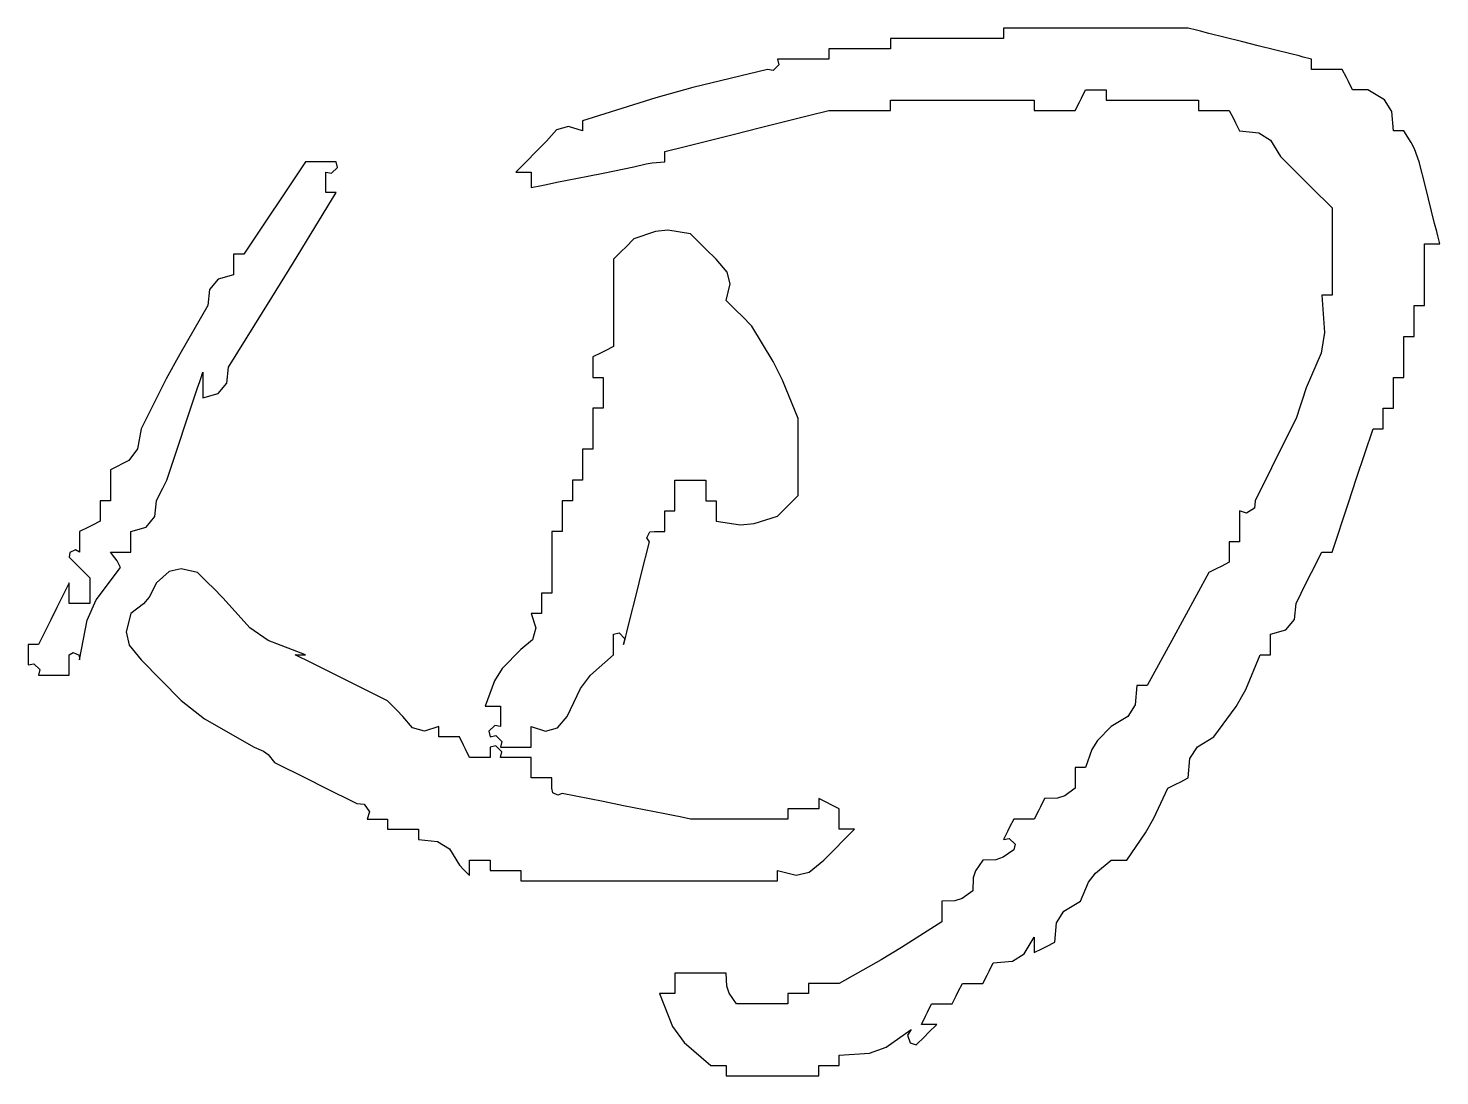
# Model space of a CAD drawing. Extents: x 1109697 to 1467097, y -139975 to 53891.
# Drawn here: x 1275013.5 to 1275362.8, y -128270.9 to -128011.8 of the extents above; entities that cross this region are included whole.
import ezdxf

# ---------------------------------------------------------------- set-up
doc = ezdxf.new("R2010")
doc.units = 0
doc.header["$LTSCALE"] = 1000
doc.header["$MEASUREMENT"] = 0
doc.layers.add('PUB_TEXT', color=7, linetype='Continuous')

# ---------------------------------------------------------------- blocks, each defined once
blk = doc.blocks.new('dianziqianminggry')
for p, q in [((0.077324, 0.057167), (0.075799, 0.057167)), ((0.075799, 0.057167), (0.075799, 0.057082)), ((0.075799, 0.057082), (0.075799, 0.05704)), ((0.078086, 0.057167), (0.077324, 0.057167)), ((0.07961, 0.057167), (0.078086, 0.057167)), ((0.07978, 0.057125), (0.07961, 0.057167)), ((0.079864, 0.057104), (0.07978, 0.057125)), ((0.080034, 0.057061), (0.079864, 0.057104)), ((0.074402, 0.056955), (0.07347, 0.056955)), ((0.07347, 0.056955), (0.07347, 0.056871)), ((0.07347, 0.056871), (0.07347, 0.056828)), ((0.07347, 0.056828), (0.07347, 0.056744)), ((0.074868, 0.056955), (0.074402, 0.056955)), ((0.075799, 0.056955), (0.074868, 0.056955)), ((0.075799, 0.05704), (0.075799, 0.056955)), ((0.080711, 0.056892), (0.080034, 0.057061)), ((0.08105, 0.056807), (0.080711, 0.056892)), ((0.081728, 0.056638), (0.08105, 0.056807)), ((0.071565, 0.056532), (0.071141, 0.056532)), ((0.071141, 0.056532), (0.071167, 0.056415)), ((0.071776, 0.056532), (0.071565, 0.056532)), ((0.0722, 0.056532), (0.071776, 0.056532)), ((0.072708, 0.056744), (0.0722, 0.056744)), ((0.0722, 0.056744), (0.0722, 0.056659)), ((0.0722, 0.056659), (0.0722, 0.056617)), ((0.0722, 0.056617), (0.0722, 0.056532)), ((0.072962, 0.056744), (0.072708, 0.056744)), ((0.07347, 0.056744), (0.072962, 0.056744)), ((0.081897, 0.056595), (0.081728, 0.056638)), ((0.081982, 0.056574), (0.081897, 0.056595)), ((0.082151, 0.056532), (0.081982, 0.056574)), ((0.082151, 0.056447), (0.082151, 0.056532)), ((0.070929, 0.05632), (0.069393, 0.055944)), ((0.071047, 0.056295), (0.070929, 0.05632)), ((0.071167, 0.056415), (0.071047, 0.056295)), ((0.082151, 0.056405), (0.082151, 0.056447)), ((0.082151, 0.05632), (0.082151, 0.056405)), ((0.082405, 0.05632), (0.082151, 0.05632)), ((0.082532, 0.05632), (0.082405, 0.05632)), ((0.082786, 0.05632), (0.082532, 0.05632)), ((0.082871, 0.056151), (0.082786, 0.05632)), ((0.069393, 0.055944), (0.068629, 0.055732)), ((0.077408, 0.055727), (0.077493, 0.055897)), ((0.077493, 0.055897), (0.077663, 0.055897)), ((0.077663, 0.055897), (0.077747, 0.055897)), ((0.077747, 0.055897), (0.077917, 0.055897)), ((0.077917, 0.055897), (0.077917, 0.055812)), ((0.082913, 0.056066), (0.082871, 0.056151)), ((0.082998, 0.055897), (0.082913, 0.056066)), ((0.083125, 0.055897), (0.082998, 0.055897)), ((0.083189, 0.055897), (0.083125, 0.055897)), ((0.083316, 0.055897), (0.083189, 0.055897)), ((0.083658, 0.05569), (0.083316, 0.055897)), ((0.068629, 0.055732), (0.067118, 0.055261)), ((0.07347, 0.0556), (0.07347, 0.055685)), ((0.07347, 0.055685), (0.074656, 0.055685)), ((0.074656, 0.055685), (0.075249, 0.055685)), ((0.075249, 0.055685), (0.076434, 0.055685)), ((0.076434, 0.055685), (0.076434, 0.0556)), ((0.077281, 0.055473), (0.077366, 0.055643)), ((0.077366, 0.055643), (0.077408, 0.055727)), ((0.077917, 0.055812), (0.077917, 0.05577)), ((0.077917, 0.05577), (0.077917, 0.055685)), ((0.077917, 0.055685), (0.078679, 0.055685)), ((0.078679, 0.055685), (0.07906, 0.055685)), ((0.07906, 0.055685), (0.079822, 0.055685)), ((0.079822, 0.055685), (0.079822, 0.0556)), ((0.083809, 0.055448), (0.083658, 0.05569)), ((0.07076, 0.055113), (0.071776, 0.055367)), ((0.071776, 0.055367), (0.071946, 0.05541)), ((0.071946, 0.05541), (0.07203, 0.055431)), ((0.07203, 0.055431), (0.0722, 0.055473)), ((0.0722, 0.055473), (0.072708, 0.055473)), ((0.072708, 0.055473), (0.072962, 0.055473)), ((0.072962, 0.055473), (0.07347, 0.055473)), ((0.07347, 0.055558), (0.07347, 0.0556)), ((0.07347, 0.055473), (0.07347, 0.055558)), ((0.076434, 0.0556), (0.076434, 0.055558)), ((0.076434, 0.055558), (0.076434, 0.055473)), ((0.076434, 0.055473), (0.076773, 0.055473)), ((0.076773, 0.055473), (0.076943, 0.055473)), ((0.076943, 0.055473), (0.077281, 0.055473)), ((0.079822, 0.0556), (0.079822, 0.055558)), ((0.079822, 0.055558), (0.079822, 0.055473)), ((0.079822, 0.055473), (0.080076, 0.055473)), ((0.080076, 0.055473), (0.080203, 0.055473)), ((0.080203, 0.055473), (0.080457, 0.055473)), ((0.080457, 0.055473), (0.080542, 0.055304)), ((0.083845, 0.05505), (0.083809, 0.055448)), ((0.066577, 0.055073), (0.066377, 0.054838)), ((0.066825, 0.055144), (0.066577, 0.055073)), ((0.067118, 0.05505), (0.066825, 0.055144)), ((0.067118, 0.055261), (0.067118, 0.055177)), ((0.067118, 0.055177), (0.067118, 0.055134)), ((0.067118, 0.055134), (0.067118, 0.05505)), ((0.070252, 0.054986), (0.07076, 0.055113)), ((0.080542, 0.055304), (0.080584, 0.055219)), ((0.080584, 0.055219), (0.080669, 0.05505)), ((0.080669, 0.05505), (0.081067, 0.055014)), ((0.08393, 0.05505), (0.083845, 0.05505)), ((0.083972, 0.05505), (0.08393, 0.05505)), ((0.084057, 0.05505), (0.083972, 0.05505)), ((0.08421, 0.05481), (0.084057, 0.05505)), ((0.066377, 0.054838), (0.066123, 0.054584)), ((0.069236, 0.054732), (0.070252, 0.054986)), ((0.081067, 0.055014), (0.081309, 0.054862)), ((0.081309, 0.054862), (0.081516, 0.05452)), ((0.084275, 0.054681), (0.08421, 0.05481)), ((0.065996, 0.054457), (0.065742, 0.054203)), ((0.066123, 0.054584), (0.065996, 0.054457)), ((0.068812, 0.054626), (0.068982, 0.054669)), ((0.068812, 0.054542), (0.068812, 0.054626)), ((0.068812, 0.054499), (0.068812, 0.054542)), ((0.068812, 0.054415), (0.068812, 0.054499)), ((0.068982, 0.054669), (0.069066, 0.05469)), ((0.069066, 0.05469), (0.069236, 0.054732)), ((0.081516, 0.05452), (0.081939, 0.054097)), ((0.084374, 0.054415), (0.084275, 0.054681)), ((0.061402, 0.054415), (0.060893, 0.053652)), ((0.061656, 0.054415), (0.061402, 0.054415)), ((0.061783, 0.054415), (0.061656, 0.054415)), ((0.062037, 0.054415), (0.061783, 0.054415)), ((0.061825, 0.054033), (0.061825, 0.054203)), ((0.061825, 0.054203), (0.061942, 0.054177)), ((0.061942, 0.054177), (0.062062, 0.054298)), ((0.062062, 0.054298), (0.062037, 0.054415)), ((0.065742, 0.054203), (0.065869, 0.054203)), ((0.065869, 0.054203), (0.065933, 0.054203)), ((0.065933, 0.054203), (0.06606, 0.054203)), ((0.06606, 0.054203), (0.06606, 0.054076)), ((0.067224, 0.054118), (0.067542, 0.054182)), ((0.067542, 0.054182), (0.068177, 0.054309)), ((0.068177, 0.054309), (0.068427, 0.05437)), ((0.068427, 0.05437), (0.068556, 0.054392)), ((0.068556, 0.054392), (0.068812, 0.054415)), ((0.084501, 0.053906), (0.084374, 0.054415)), ((0.061825, 0.053949), (0.061825, 0.054033)), ((0.061825, 0.053779), (0.061825, 0.053949)), ((0.06606, 0.054076), (0.06606, 0.054012)), ((0.06606, 0.054012), (0.06606, 0.053885)), ((0.06606, 0.053885), (0.066271, 0.053928)), ((0.066271, 0.053928), (0.066377, 0.053949)), ((0.066377, 0.053949), (0.066589, 0.053991)), ((0.066589, 0.053991), (0.067224, 0.054118)), ((0.081939, 0.054097), (0.082151, 0.053885)), ((0.082151, 0.053885), (0.082575, 0.053462)), ((0.084565, 0.053652), (0.084501, 0.053906)), ((0.060893, 0.053652), (0.060639, 0.053271)), ((0.061155, 0.052335), (0.062037, 0.053779)), ((0.06191, 0.053779), (0.061825, 0.053779)), ((0.061952, 0.053779), (0.06191, 0.053779)), ((0.062037, 0.053779), (0.061952, 0.053779)), ((0.084692, 0.053144), (0.084565, 0.053652)), ((0.082575, 0.053462), (0.082575, 0.052742)), ((0.060639, 0.053271), (0.060131, 0.052509)), ((0.068879, 0.053003), (0.068619, 0.052979)), ((0.069342, 0.052932), (0.068879, 0.053003)), ((0.084734, 0.052975), (0.084692, 0.053144)), ((0.068177, 0.052827), (0.068008, 0.052657)), ((0.068619, 0.052979), (0.068177, 0.052827)), ((0.069553, 0.052721), (0.069342, 0.052932)), ((0.069659, 0.052615), (0.069553, 0.052721)), ((0.082575, 0.052742), (0.082575, 0.052382)), ((0.08448, 0.052213), (0.08448, 0.052721)), ((0.08448, 0.052721), (0.084607, 0.052721)), ((0.084607, 0.052721), (0.084671, 0.052721)), ((0.084671, 0.052721), (0.084798, 0.052721)), ((0.084755, 0.05289), (0.084734, 0.052975)), ((0.084798, 0.052721), (0.084755, 0.05289)), ((0.060004, 0.052509), (0.05992, 0.052509)), ((0.05992, 0.052509), (0.05992, 0.05234)), ((0.060047, 0.052509), (0.060004, 0.052509)), ((0.060131, 0.052509), (0.060047, 0.052509)), ((0.067923, 0.052573), (0.067754, 0.052403)), ((0.068008, 0.052657), (0.067923, 0.052573)), ((0.069871, 0.052403), (0.069659, 0.052615)), ((0.05992, 0.05234), (0.05992, 0.052255)), ((0.05992, 0.052255), (0.05992, 0.052086)), ((0.06071, 0.051615), (0.061155, 0.052335)), ((0.067754, 0.052403), (0.067754, 0.051683)), ((0.070101, 0.052141), (0.069871, 0.052403)), ((0.070163, 0.051896), (0.070101, 0.052141)), ((0.082575, 0.052382), (0.082575, 0.051662)), ((0.08448, 0.051959), (0.08448, 0.052213)), ((0.059602, 0.051994), (0.059423, 0.051779)), ((0.05992, 0.052086), (0.059602, 0.051994)), ((0.070083, 0.051556), (0.070163, 0.051896)), ((0.08448, 0.05145), (0.08448, 0.051959)), ((0.059423, 0.051779), (0.05939, 0.05145)), ((0.059814, 0.05018), (0.06071, 0.051615)), ((0.067754, 0.051683), (0.067754, 0.051323)), ((0.070294, 0.051344), (0.070083, 0.051556)), ((0.082448, 0.051662), (0.082363, 0.051662)), ((0.082363, 0.051662), (0.082422, 0.050892)), ((0.08249, 0.051662), (0.082448, 0.051662)), ((0.082575, 0.051662), (0.08249, 0.051662)), ((0.05939, 0.05145), (0.058809, 0.050451)), ((0.067754, 0.051323), (0.067754, 0.050603)), ((0.0704, 0.051239), (0.070294, 0.051344)), ((0.070612, 0.051027), (0.0704, 0.051239)), ((0.084268, 0.051196), (0.084268, 0.05145)), ((0.084268, 0.05145), (0.084353, 0.05145)), ((0.084353, 0.05145), (0.084396, 0.05145)), ((0.084396, 0.05145), (0.08448, 0.05145)), ((0.071048, 0.050295), (0.070612, 0.051027)), ((0.084268, 0.051069), (0.084268, 0.051196)), ((0.084268, 0.050815), (0.084268, 0.051069)), ((0.082422, 0.050892), (0.082351, 0.050466)), ((0.084057, 0.050476), (0.084057, 0.050815)), ((0.084057, 0.050815), (0.084141, 0.050815)), ((0.084141, 0.050815), (0.084184, 0.050815)), ((0.084184, 0.050815), (0.084268, 0.050815)), ((0.058809, 0.050451), (0.058533, 0.049942)), ((0.067499, 0.050476), (0.06733, 0.050392)), ((0.06733, 0.050392), (0.06733, 0.050222)), ((0.067584, 0.050519), (0.067499, 0.050476)), ((0.067754, 0.050603), (0.067584, 0.050519)), ((0.082351, 0.050466), (0.082045, 0.049757)), ((0.084057, 0.050307), (0.084057, 0.050476)), ((0.059781, 0.049851), (0.059814, 0.05018)), ((0.06733, 0.050222), (0.06733, 0.050138)), ((0.06733, 0.050138), (0.06733, 0.049968)), ((0.07124, 0.049909), (0.071048, 0.050295)), ((0.084057, 0.049968), (0.084057, 0.050307)), ((0.058533, 0.049942), (0.058014, 0.04891)), ((0.059178, 0.049757), (0.059221, 0.049884)), ((0.059221, 0.049884), (0.059242, 0.049947)), ((0.059242, 0.049947), (0.059284, 0.050074)), ((0.059284, 0.050074), (0.059284, 0.049862)), ((0.059284, 0.049862), (0.059284, 0.049757)), ((0.059602, 0.049636), (0.059781, 0.049851)), ((0.06733, 0.049968), (0.067415, 0.049968)), ((0.067415, 0.049968), (0.067457, 0.049968)), ((0.067457, 0.049968), (0.067542, 0.049968)), ((0.067542, 0.049968), (0.067542, 0.049714)), ((0.071565, 0.049121), (0.07124, 0.049909)), ((0.083845, 0.049714), (0.083845, 0.049968)), ((0.083845, 0.049968), (0.08393, 0.049968)), ((0.08393, 0.049968), (0.083972, 0.049968)), ((0.083972, 0.049968), (0.084057, 0.049968)), ((0.058924, 0.048994), (0.059178, 0.049757)), ((0.059284, 0.049757), (0.059284, 0.049545)), ((0.059284, 0.049545), (0.059602, 0.049636)), ((0.067542, 0.049714), (0.067542, 0.049587)), ((0.067542, 0.049587), (0.067542, 0.049333)), ((0.081961, 0.049502), (0.081918, 0.049375)), ((0.082045, 0.049757), (0.081961, 0.049502)), ((0.083845, 0.049587), (0.083845, 0.049714)), ((0.083845, 0.049333), (0.083845, 0.049587)), ((0.067415, 0.049333), (0.06733, 0.049333)), ((0.06733, 0.049333), (0.06733, 0.048994)), ((0.067457, 0.049333), (0.067415, 0.049333)), ((0.067542, 0.049333), (0.067457, 0.049333)), ((0.081918, 0.049375), (0.081834, 0.049121)), ((0.083633, 0.049164), (0.083633, 0.049333)), ((0.083633, 0.049333), (0.083718, 0.049333)), ((0.083718, 0.049333), (0.08376, 0.049333)), ((0.08376, 0.049333), (0.083845, 0.049333)), ((0.058014, 0.04891), (0.057937, 0.048493)), ((0.058797, 0.048613), (0.058924, 0.048994)), ((0.06733, 0.048994), (0.06733, 0.048825)), ((0.071565, 0.048486), (0.071565, 0.049121)), ((0.081834, 0.049121), (0.081495, 0.048444)), ((0.083083, 0.047893), (0.083422, 0.04891)), ((0.083422, 0.04891), (0.083506, 0.04891)), ((0.083506, 0.04891), (0.083549, 0.04891)), ((0.083549, 0.04891), (0.083633, 0.04891)), ((0.083633, 0.049079), (0.083633, 0.049164)), ((0.083633, 0.04891), (0.083633, 0.049079)), ((0.06733, 0.048825), (0.06733, 0.048486)), ((0.057937, 0.048493), (0.057757, 0.048253)), ((0.058543, 0.047851), (0.058797, 0.048613)), ((0.067203, 0.048486), (0.067118, 0.048486)), ((0.067118, 0.048486), (0.067118, 0.048232)), ((0.067245, 0.048486), (0.067203, 0.048486)), ((0.06733, 0.048486), (0.067245, 0.048486)), ((0.071565, 0.048169), (0.071565, 0.048486)), ((0.081495, 0.048444), (0.081325, 0.048105)), ((0.057757, 0.048253), (0.057379, 0.048063)), ((0.057379, 0.048063), (0.057379, 0.047809)), ((0.067118, 0.048232), (0.067118, 0.048105)), ((0.067118, 0.048105), (0.067118, 0.047851)), ((0.071565, 0.047533), (0.071565, 0.048169)), ((0.081325, 0.048105), (0.080987, 0.047427)), ((0.057379, 0.047809), (0.057379, 0.047682)), ((0.058459, 0.047682), (0.058543, 0.047851)), ((0.066991, 0.047851), (0.066907, 0.047851)), ((0.066907, 0.047851), (0.066907, 0.047682)), ((0.067034, 0.047851), (0.066991, 0.047851)), ((0.067118, 0.047851), (0.067034, 0.047851)), ((0.069024, 0.047597), (0.069024, 0.047851)), ((0.069024, 0.047851), (0.069278, 0.047851)), ((0.069278, 0.047851), (0.069405, 0.047851)), ((0.069405, 0.047851), (0.069659, 0.047851)), ((0.069659, 0.047851), (0.069659, 0.047682)), ((0.082913, 0.047385), (0.083083, 0.047893)), ((0.057379, 0.047682), (0.057379, 0.047427)), ((0.058332, 0.047427), (0.058416, 0.047597)), ((0.058416, 0.047597), (0.058459, 0.047682)), ((0.066907, 0.047682), (0.066907, 0.047597)), ((0.066907, 0.047597), (0.066907, 0.047427)), ((0.069024, 0.04747), (0.069024, 0.047597)), ((0.069024, 0.047216), (0.069024, 0.04747)), ((0.069659, 0.047682), (0.069659, 0.047597)), ((0.069659, 0.047597), (0.069659, 0.047427)), ((0.071395, 0.047364), (0.071565, 0.047533)), ((0.057252, 0.047427), (0.057167, 0.047427)), ((0.057167, 0.047427), (0.057167, 0.047258)), ((0.057167, 0.047258), (0.057167, 0.047173)), ((0.057167, 0.047173), (0.057167, 0.047004)), ((0.057294, 0.047427), (0.057252, 0.047427)), ((0.057379, 0.047427), (0.057294, 0.047427)), ((0.058299, 0.047098), (0.058332, 0.047427)), ((0.06678, 0.047427), (0.066695, 0.047427)), ((0.066695, 0.047427), (0.066695, 0.047173)), ((0.066695, 0.047173), (0.066695, 0.047046)), ((0.066822, 0.047427), (0.06678, 0.047427)), ((0.066907, 0.047427), (0.066822, 0.047427)), ((0.068812, 0.047046), (0.068812, 0.047216)), ((0.068812, 0.047216), (0.068897, 0.047216)), ((0.068897, 0.047216), (0.068939, 0.047216)), ((0.068939, 0.047216), (0.069024, 0.047216)), ((0.069659, 0.047427), (0.069744, 0.047427)), ((0.069744, 0.047427), (0.069786, 0.047427)), ((0.069786, 0.047427), (0.069871, 0.047427)), ((0.069871, 0.047427), (0.069871, 0.047258)), ((0.069871, 0.047258), (0.069871, 0.047173)), ((0.069871, 0.047173), (0.069871, 0.047004)), ((0.071141, 0.04711), (0.071311, 0.047279)), ((0.071311, 0.047279), (0.071395, 0.047364)), ((0.080814, 0.047168), (0.080669, 0.047216)), ((0.080669, 0.047216), (0.080669, 0.046962)), ((0.080975, 0.047275), (0.080814, 0.047168)), ((0.080987, 0.047427), (0.080975, 0.047275)), ((0.082575, 0.046369), (0.082913, 0.047385)), ((0.056913, 0.046877), (0.056744, 0.046792)), ((0.056998, 0.046919), (0.056913, 0.046877)), ((0.057167, 0.047004), (0.056998, 0.046919)), ((0.057802, 0.046792), (0.05812, 0.046883)), ((0.05812, 0.046883), (0.058299, 0.047098)), ((0.066695, 0.047046), (0.066695, 0.046792)), ((0.068812, 0.046962), (0.068812, 0.047046)), ((0.068812, 0.046792), (0.068812, 0.046962)), ((0.069871, 0.047004), (0.070376, 0.046931)), ((0.070376, 0.046931), (0.070655, 0.046955)), ((0.070655, 0.046955), (0.071141, 0.04711)), ((0.080669, 0.046962), (0.080669, 0.046835)), ((0.056744, 0.046792), (0.056744, 0.046623)), ((0.056744, 0.046623), (0.056744, 0.046538)), ((0.057802, 0.046623), (0.057802, 0.046792)), ((0.057802, 0.046538), (0.057802, 0.046623)), ((0.066568, 0.046792), (0.066483, 0.046792)), ((0.066483, 0.046792), (0.066483, 0.046284)), ((0.06661, 0.046792), (0.066568, 0.046792)), ((0.066695, 0.046792), (0.06661, 0.046792)), ((0.068325, 0.045903), (0.068495, 0.046581)), ((0.068446, 0.046662), (0.068506, 0.046782)), ((0.068495, 0.046581), (0.068446, 0.046662)), ((0.068506, 0.046782), (0.0686, 0.046792)), ((0.0686, 0.046792), (0.068685, 0.046792)), ((0.068685, 0.046792), (0.068728, 0.046792)), ((0.068728, 0.046792), (0.068812, 0.046792)), ((0.080542, 0.046581), (0.080457, 0.046581)), ((0.080457, 0.046581), (0.080457, 0.046411)), ((0.080584, 0.046581), (0.080542, 0.046581)), ((0.080669, 0.046581), (0.080584, 0.046581)), ((0.080669, 0.046835), (0.080669, 0.046581)), ((0.056542, 0.046357), (0.056532, 0.046263)), ((0.056662, 0.046417), (0.056542, 0.046357)), ((0.056744, 0.046369), (0.056662, 0.046417)), ((0.056744, 0.046538), (0.056744, 0.046369)), ((0.057473, 0.046248), (0.057379, 0.046369)), ((0.057379, 0.046369), (0.057548, 0.046369)), ((0.057548, 0.046369), (0.057633, 0.046369)), ((0.057633, 0.046369), (0.057802, 0.046369)), ((0.057802, 0.046369), (0.057802, 0.046538)), ((0.080457, 0.046411), (0.080457, 0.046326)), ((0.080457, 0.046326), (0.080457, 0.046157)), ((0.082151, 0.045945), (0.082363, 0.046369)), ((0.082363, 0.046369), (0.082448, 0.046369)), ((0.082448, 0.046369), (0.08249, 0.046369)), ((0.08249, 0.046369), (0.082575, 0.046369)), ((0.056532, 0.046263), (0.056701, 0.046094)), ((0.056701, 0.046094), (0.056786, 0.046009)), ((0.056786, 0.046009), (0.056955, 0.04584)), ((0.057089, 0.045385), (0.057591, 0.046051)), ((0.057516, 0.046184), (0.057473, 0.046248)), ((0.057591, 0.046051), (0.057516, 0.046184)), ((0.058839, 0.046025), (0.058594, 0.045964)), ((0.059178, 0.045945), (0.058839, 0.046025)), ((0.066483, 0.046284), (0.066483, 0.04603)), ((0.066483, 0.04603), (0.066483, 0.045522)), ((0.080203, 0.04603), (0.080034, 0.045945)), ((0.080288, 0.046072), (0.080203, 0.04603)), ((0.080457, 0.046157), (0.080288, 0.046072)), ((0.056532, 0.045734), (0.056278, 0.045225)), ((0.056532, 0.045564), (0.056532, 0.045734)), ((0.056955, 0.04584), (0.056955, 0.045628)), ((0.058332, 0.045734), (0.058177, 0.045441)), ((0.058594, 0.045964), (0.058332, 0.045734)), ((0.05939, 0.045734), (0.059178, 0.045945)), ((0.059496, 0.045628), (0.05939, 0.045734)), ((0.068241, 0.045564), (0.068325, 0.045903)), ((0.080034, 0.045945), (0.079528, 0.045012)), ((0.081834, 0.04531), (0.082045, 0.045734)), ((0.082045, 0.045734), (0.082151, 0.045945)), ((0.056532, 0.04548), (0.056532, 0.045564)), ((0.056532, 0.04531), (0.056532, 0.04548)), ((0.056955, 0.045628), (0.056955, 0.045522)), ((0.056955, 0.045522), (0.056955, 0.04531)), ((0.058177, 0.045441), (0.058062, 0.045303)), ((0.059708, 0.045416), (0.059496, 0.045628)), ((0.066356, 0.045522), (0.066271, 0.045522)), ((0.066271, 0.045522), (0.066271, 0.045353)), ((0.066398, 0.045522), (0.066356, 0.045522)), ((0.066483, 0.045522), (0.066398, 0.045522)), ((0.068071, 0.044887), (0.068241, 0.045564)), ((0.056278, 0.045225), (0.056151, 0.044971)), ((0.056701, 0.04531), (0.056532, 0.04531)), ((0.056786, 0.04531), (0.056701, 0.04531)), ((0.056955, 0.04531), (0.056786, 0.04531)), ((0.056902, 0.044965), (0.057089, 0.045385)), ((0.058062, 0.045303), (0.057802, 0.045098)), ((0.060255, 0.044803), (0.059708, 0.045416)), ((0.066271, 0.045353), (0.066271, 0.045268)), ((0.066271, 0.045268), (0.066271, 0.045098)), ((0.081801, 0.044981), (0.081834, 0.04531)), ((0.056151, 0.044971), (0.055897, 0.044463)), ((0.056744, 0.044146), (0.056902, 0.044965)), ((0.057802, 0.045098), (0.057707, 0.04472)), ((0.066144, 0.045098), (0.06606, 0.045098)), ((0.06606, 0.045098), (0.066154, 0.044805)), ((0.066187, 0.045098), (0.066144, 0.045098)), ((0.066271, 0.045098), (0.066187, 0.045098)), ((0.068029, 0.044717), (0.068071, 0.044887)), ((0.079528, 0.045012), (0.079274, 0.044547)), ((0.081622, 0.044766), (0.081801, 0.044981)), ((0.057707, 0.04472), (0.057767, 0.044448)), ((0.060633, 0.044543), (0.060255, 0.044803)), ((0.061402, 0.044252), (0.060633, 0.044543)), ((0.066083, 0.044557), (0.065848, 0.044357)), ((0.066154, 0.044805), (0.066083, 0.044557)), ((0.067754, 0.044675), (0.067871, 0.044701)), ((0.067754, 0.044506), (0.067754, 0.044675)), ((0.067871, 0.044701), (0.067991, 0.04458)), ((0.067965, 0.044463), (0.068008, 0.044633)), ((0.067991, 0.04458), (0.067965, 0.044463)), ((0.068008, 0.044633), (0.068029, 0.044717)), ((0.079274, 0.044547), (0.078763, 0.043616)), ((0.081304, 0.044675), (0.081622, 0.044766)), ((0.081304, 0.044506), (0.081304, 0.044675)), ((0.05577, 0.044463), (0.055685, 0.044463)), ((0.055685, 0.044463), (0.055685, 0.044294)), ((0.055685, 0.044294), (0.055685, 0.044209)), ((0.055812, 0.044463), (0.05577, 0.044463)), ((0.055897, 0.044463), (0.055812, 0.044463)), ((0.056532, 0.044252), (0.056613, 0.0443)), ((0.056532, 0.044082), (0.056532, 0.044252)), ((0.056613, 0.0443), (0.056733, 0.04424)), ((0.057767, 0.044448), (0.058014, 0.044146)), ((0.061275, 0.044209), (0.06119, 0.044252)), ((0.06119, 0.044252), (0.061275, 0.044252)), ((0.061275, 0.044252), (0.061317, 0.044252)), ((0.061317, 0.044252), (0.061402, 0.044252)), ((0.065848, 0.044357), (0.065461, 0.043964)), ((0.067281, 0.043827), (0.067754, 0.044252)), ((0.067754, 0.044421), (0.067754, 0.044506)), ((0.067754, 0.044252), (0.067754, 0.044421)), ((0.080796, 0.043533), (0.081093, 0.044252)), ((0.081093, 0.044252), (0.081177, 0.044252)), ((0.081177, 0.044252), (0.08122, 0.044252)), ((0.08122, 0.044252), (0.081304, 0.044252)), ((0.081304, 0.044421), (0.081304, 0.044506)), ((0.081304, 0.044252), (0.081304, 0.044421)), ((0.055685, 0.044209), (0.055685, 0.04404)), ((0.055685, 0.04404), (0.055802, 0.044065)), ((0.055802, 0.044065), (0.055922, 0.043945)), ((0.056532, 0.043997), (0.056532, 0.044082)), ((0.056532, 0.043828), (0.056532, 0.043997)), ((0.056733, 0.04424), (0.056744, 0.044146)), ((0.058014, 0.044146), (0.058839, 0.043306)), ((0.061317, 0.044188), (0.061275, 0.044209)), ((0.061402, 0.044146), (0.061317, 0.044188)), ((0.062079, 0.043807), (0.061402, 0.044146)), ((0.065461, 0.043964), (0.065299, 0.04371)), ((0.055922, 0.043945), (0.055897, 0.043828)), ((0.055897, 0.043828), (0.056151, 0.043828)), ((0.056151, 0.043828), (0.056278, 0.043828)), ((0.056278, 0.043828), (0.056532, 0.043828)), ((0.062418, 0.043638), (0.062079, 0.043807)), ((0.065299, 0.04371), (0.065107, 0.043193)), ((0.067076, 0.043553), (0.067281, 0.043827)), ((0.063095, 0.043299), (0.062418, 0.043638)), ((0.066801, 0.042981), (0.067076, 0.043553)), ((0.078552, 0.043616), (0.078516, 0.043218)), ((0.078636, 0.043616), (0.078552, 0.043616)), ((0.078679, 0.043616), (0.078636, 0.043616)), ((0.078763, 0.043616), (0.078679, 0.043616)), ((0.0806, 0.043184), (0.080796, 0.043533)), ((0.058839, 0.043306), (0.059322, 0.042932)), ((0.063223, 0.043172), (0.063095, 0.043299)), ((0.063286, 0.043108), (0.063223, 0.043172)), ((0.063413, 0.042981), (0.063286, 0.043108)), ((0.065107, 0.043193), (0.065234, 0.043193)), ((0.065234, 0.043193), (0.065297, 0.043193)), ((0.065297, 0.043193), (0.065425, 0.043193)), ((0.065425, 0.043193), (0.065425, 0.043024)), ((0.078516, 0.043218), (0.078364, 0.042976)), ((0.08014, 0.042558), (0.0806, 0.043184)), ((0.059322, 0.042932), (0.060343, 0.042346)), ((0.063613, 0.042746), (0.063413, 0.042981)), ((0.065425, 0.043024), (0.065425, 0.042939)), ((0.065425, 0.042939), (0.065425, 0.042769)), ((0.066601, 0.042746), (0.066801, 0.042981)), ((0.078364, 0.042976), (0.078022, 0.042769)), ((0.063861, 0.042675), (0.063613, 0.042746)), ((0.064154, 0.042769), (0.063861, 0.042675)), ((0.064154, 0.042685), (0.064154, 0.042769)), ((0.064154, 0.042642), (0.064154, 0.042685)), ((0.064154, 0.042558), (0.064154, 0.042642)), ((0.064324, 0.042558), (0.064154, 0.042558)), ((0.064408, 0.042558), (0.064324, 0.042558)), ((0.064578, 0.042558), (0.064408, 0.042558)), ((0.064662, 0.042388), (0.064578, 0.042558)), ((0.065307, 0.042795), (0.065187, 0.042675)), ((0.065187, 0.042675), (0.065213, 0.042558)), ((0.065213, 0.042558), (0.06533, 0.042583)), ((0.065425, 0.042769), (0.065307, 0.042795)), ((0.06533, 0.042583), (0.06545, 0.042463)), ((0.06606, 0.0426), (0.06606, 0.042769)), ((0.06606, 0.042769), (0.066353, 0.042675)), ((0.06606, 0.042515), (0.06606, 0.0426)), ((0.06606, 0.042346), (0.06606, 0.042515)), ((0.066353, 0.042675), (0.066601, 0.042746)), ((0.078022, 0.042769), (0.07774, 0.042486)), ((0.079798, 0.042351), (0.08014, 0.042558)), ((0.060343, 0.042346), (0.060538, 0.042263)), ((0.060538, 0.042263), (0.060632, 0.042192)), ((0.064705, 0.042304), (0.064662, 0.042388)), ((0.064789, 0.042134), (0.064705, 0.042304)), ((0.06533, 0.042371), (0.065213, 0.042346)), ((0.065213, 0.042346), (0.065213, 0.042261)), ((0.065213, 0.042261), (0.065213, 0.042219)), ((0.065213, 0.042219), (0.065213, 0.042134)), ((0.06545, 0.042251), (0.06533, 0.042371)), ((0.06545, 0.042463), (0.065425, 0.042346)), ((0.065425, 0.042346), (0.065679, 0.042346)), ((0.065425, 0.042134), (0.06545, 0.042251)), ((0.065679, 0.042346), (0.065806, 0.042346)), ((0.065806, 0.042346), (0.06606, 0.042346)), ((0.077624, 0.0423), (0.077493, 0.041923)), ((0.07774, 0.042486), (0.077624, 0.0423)), ((0.079646, 0.042109), (0.079798, 0.042351)), ((0.060632, 0.042192), (0.060766, 0.042028)), ((0.060766, 0.042028), (0.061444, 0.04169)), ((0.064959, 0.042134), (0.064789, 0.042134)), ((0.065043, 0.042134), (0.064959, 0.042134)), ((0.065213, 0.042134), (0.065043, 0.042134)), ((0.065679, 0.042134), (0.065425, 0.042134)), ((0.065806, 0.042134), (0.065679, 0.042134)), ((0.06606, 0.042134), (0.065806, 0.042134)), ((0.06606, 0.041965), (0.06606, 0.042134)), ((0.06606, 0.04188), (0.06606, 0.041965)), ((0.077366, 0.041923), (0.077281, 0.041923)), ((0.077281, 0.041923), (0.077281, 0.041753)), ((0.077408, 0.041923), (0.077366, 0.041923)), ((0.077493, 0.041923), (0.077408, 0.041923)), ((0.07961, 0.041711), (0.079646, 0.042109)), ((0.061444, 0.04169), (0.061783, 0.04152)), ((0.06606, 0.041711), (0.06606, 0.04188)), ((0.066229, 0.041711), (0.06606, 0.041711)), ((0.066314, 0.041711), (0.066229, 0.041711)), ((0.066483, 0.041711), (0.066314, 0.041711)), ((0.066483, 0.041626), (0.066483, 0.041711)), ((0.077281, 0.041753), (0.077281, 0.041668)), ((0.077281, 0.041668), (0.077281, 0.041499)), ((0.079441, 0.041626), (0.07961, 0.041711)), ((0.061783, 0.04152), (0.06246, 0.041181)), ((0.066483, 0.041584), (0.066483, 0.041626)), ((0.066483, 0.041499), (0.066483, 0.041584)), ((0.066503, 0.041406), (0.066483, 0.041499)), ((0.066609, 0.041353), (0.066503, 0.041406)), ((0.066695, 0.041393), (0.066609, 0.041353)), ((0.067542, 0.041224), (0.066695, 0.041393)), ((0.077062, 0.041345), (0.076914, 0.041296)), ((0.077281, 0.041499), (0.077062, 0.041345)), ((0.078902, 0.040879), (0.079187, 0.041499)), ((0.079187, 0.041499), (0.079356, 0.041584)), ((0.079356, 0.041584), (0.079441, 0.041626)), ((0.06246, 0.041181), (0.062613, 0.04117)), ((0.062613, 0.04117), (0.06272, 0.041009)), ((0.067965, 0.041139), (0.067542, 0.041224)), ((0.068812, 0.04097), (0.067965, 0.041139)), ((0.071607, 0.041076), (0.071353, 0.041076)), ((0.071353, 0.041076), (0.071353, 0.040991)), ((0.071734, 0.041076), (0.071607, 0.041076)), ((0.071988, 0.041076), (0.071734, 0.041076)), ((0.072158, 0.041203), (0.071988, 0.041287)), ((0.071988, 0.041287), (0.071988, 0.041203)), ((0.071988, 0.041203), (0.071988, 0.04116)), ((0.071988, 0.04116), (0.071988, 0.041076)), ((0.072242, 0.04116), (0.072158, 0.041203)), ((0.072412, 0.041076), (0.072242, 0.04116)), ((0.072412, 0.040906), (0.072412, 0.041076)), ((0.076562, 0.041118), (0.076519, 0.041033)), ((0.076646, 0.041287), (0.076562, 0.041118)), ((0.076914, 0.041296), (0.076646, 0.041287)), ((0.06272, 0.041009), (0.062672, 0.040864)), ((0.062672, 0.040864), (0.062841, 0.040864)), ((0.062841, 0.040864), (0.062926, 0.040864)), ((0.062926, 0.040864), (0.063095, 0.040864)), ((0.063095, 0.040864), (0.063095, 0.040779)), ((0.063095, 0.040779), (0.063095, 0.040737)), ((0.069024, 0.040927), (0.068812, 0.04097)), ((0.06913, 0.040906), (0.069024, 0.040927)), ((0.069342, 0.040864), (0.06913, 0.040906)), ((0.070146, 0.040864), (0.069342, 0.040864)), ((0.070548, 0.040864), (0.070146, 0.040864)), ((0.071353, 0.040864), (0.070548, 0.040864)), ((0.071353, 0.040991), (0.071353, 0.040949)), ((0.071353, 0.040949), (0.071353, 0.040864)), ((0.072412, 0.040822), (0.072412, 0.040906)), ((0.072412, 0.040652), (0.072412, 0.040822)), ((0.076011, 0.040864), (0.075926, 0.040694)), ((0.07618, 0.040864), (0.076011, 0.040864)), ((0.076265, 0.040864), (0.07618, 0.040864)), ((0.076434, 0.040864), (0.076265, 0.040864)), ((0.076519, 0.041033), (0.076434, 0.040864)), ((0.07873, 0.040578), (0.078902, 0.040879)), ((0.063095, 0.040737), (0.063095, 0.040652)), ((0.063095, 0.040652), (0.06335, 0.040652)), ((0.06335, 0.040652), (0.063477, 0.040652)), ((0.063477, 0.040652), (0.063731, 0.040652)), ((0.063731, 0.040652), (0.063731, 0.040567)), ((0.063731, 0.040567), (0.063731, 0.040525)), ((0.063731, 0.040525), (0.063731, 0.04044)), ((0.072539, 0.040652), (0.072412, 0.040652)), ((0.072475, 0.040398), (0.072729, 0.040652)), ((0.072602, 0.040652), (0.072539, 0.040652)), ((0.072729, 0.040652), (0.072602, 0.040652)), ((0.075884, 0.04061), (0.075799, 0.04044)), ((0.075926, 0.040694), (0.075884, 0.04061)), ((0.07834, 0.040017), (0.07873, 0.040578)), ((0.063731, 0.04044), (0.064129, 0.040404)), ((0.064129, 0.040404), (0.064371, 0.040253)), ((0.064371, 0.040253), (0.064578, 0.039911)), ((0.072094, 0.040017), (0.072348, 0.040271)), ((0.072348, 0.040271), (0.072475, 0.040398)), ((0.076011, 0.040229), (0.075792, 0.040075)), ((0.075799, 0.04044), (0.075916, 0.040466)), ((0.075916, 0.040466), (0.076037, 0.040346)), ((0.076037, 0.040346), (0.076011, 0.040229)), ((0.064578, 0.039911), (0.064662, 0.039826)), ((0.064789, 0.03989), (0.064789, 0.040017)), ((0.064789, 0.040017), (0.064959, 0.040017)), ((0.064789, 0.039826), (0.064789, 0.03989)), ((0.064959, 0.040017), (0.065043, 0.040017)), ((0.065043, 0.040017), (0.065213, 0.040017)), ((0.065213, 0.040017), (0.065213, 0.039932)), ((0.065213, 0.039932), (0.065213, 0.03989)), ((0.065213, 0.03989), (0.065213, 0.039805)), ((0.071791, 0.03977), (0.072094, 0.040017)), ((0.075376, 0.040017), (0.075222, 0.039798)), ((0.075644, 0.040025), (0.075376, 0.040017)), ((0.075792, 0.040075), (0.075644, 0.040025)), ((0.077695, 0.039748), (0.078022, 0.040017)), ((0.078022, 0.040017), (0.078149, 0.040017)), ((0.078149, 0.040017), (0.078213, 0.040017)), ((0.078213, 0.040017), (0.07834, 0.040017)), ((0.064662, 0.039826), (0.064705, 0.039784)), ((0.064705, 0.039784), (0.064789, 0.039699)), ((0.064789, 0.039699), (0.064789, 0.039826)), ((0.065213, 0.039805), (0.065467, 0.039805)), ((0.065467, 0.039805), (0.065594, 0.039805)), ((0.065594, 0.039805), (0.065848, 0.039805)), ((0.065848, 0.039805), (0.065848, 0.039721)), ((0.065848, 0.039721), (0.065848, 0.039678)), ((0.065848, 0.039678), (0.065848, 0.039593)), ((0.071141, 0.039721), (0.071141, 0.039805)), ((0.071141, 0.039805), (0.07152, 0.03971)), ((0.071141, 0.039678), (0.071141, 0.039721)), ((0.071141, 0.039593), (0.071141, 0.039678)), ((0.07152, 0.03971), (0.071791, 0.03977)), ((0.075173, 0.039649), (0.075164, 0.039382)), ((0.075222, 0.039798), (0.075173, 0.039649)), ((0.077554, 0.039559), (0.077695, 0.039748)), ((0.065848, 0.039593), (0.067965, 0.039593)), ((0.067965, 0.039593), (0.069024, 0.039593)), ((0.069024, 0.039593), (0.071141, 0.039593)), ((0.075164, 0.039382), (0.074945, 0.039228)), ((0.077387, 0.03917), (0.077554, 0.039559)), ((0.074797, 0.039179), (0.074529, 0.03917)), ((0.074529, 0.03917), (0.074529, 0.039001)), ((0.074945, 0.039228), (0.074797, 0.039179)), ((0.077045, 0.038963), (0.077387, 0.03917)), ((0.074529, 0.038747), (0.073698, 0.038213)), ((0.074529, 0.039001), (0.074529, 0.038916)), ((0.074529, 0.038916), (0.074529, 0.038747)), ((0.076858, 0.038323), (0.076894, 0.038721)), ((0.076894, 0.038721), (0.077045, 0.038963)), ((0.073698, 0.038213), (0.073274, 0.037958)), ((0.076228, 0.038087), (0.076434, 0.038429)), ((0.076434, 0.038429), (0.076434, 0.038302)), ((0.076434, 0.038302), (0.076434, 0.038238)), ((0.076434, 0.038238), (0.076434, 0.038111)), ((0.076434, 0.038111), (0.076604, 0.038196)), ((0.076604, 0.038196), (0.076689, 0.038238)), ((0.076689, 0.038238), (0.076858, 0.038323)), ((0.073274, 0.037958), (0.072412, 0.037476)), ((0.075503, 0.03773), (0.075588, 0.0379)), ((0.075588, 0.0379), (0.075985, 0.037936)), ((0.075985, 0.037936), (0.076228, 0.038087)), ((0.069447, 0.037688), (0.069024, 0.037688)), ((0.069024, 0.037688), (0.069024, 0.037519)), ((0.069659, 0.037688), (0.069447, 0.037688)), ((0.070083, 0.037688), (0.069659, 0.037688)), ((0.070091, 0.03742), (0.070083, 0.037688)), ((0.075376, 0.037476), (0.075461, 0.037646)), ((0.075461, 0.037646), (0.075503, 0.03773)), ((0.069024, 0.037519), (0.069024, 0.037434)), ((0.069024, 0.037434), (0.069024, 0.037264)), ((0.07014, 0.037272), (0.070091, 0.03742)), ((0.070294, 0.037053), (0.07014, 0.037272)), ((0.07203, 0.037476), (0.071776, 0.037476)), ((0.071776, 0.037476), (0.071776, 0.037391)), ((0.071776, 0.037391), (0.071776, 0.037349)), ((0.071776, 0.037349), (0.071776, 0.037264)), ((0.072158, 0.037476), (0.07203, 0.037476)), ((0.072412, 0.037476), (0.072158, 0.037476)), ((0.074825, 0.037222), (0.074868, 0.037307)), ((0.074868, 0.037307), (0.074952, 0.037476)), ((0.074952, 0.037476), (0.075122, 0.037476)), ((0.075122, 0.037476), (0.075206, 0.037476)), ((0.075206, 0.037476), (0.075376, 0.037476)), ((0.068833, 0.037264), (0.068706, 0.037264)), ((0.068706, 0.037264), (0.068976, 0.036588)), ((0.068897, 0.037264), (0.068833, 0.037264)), ((0.069024, 0.037264), (0.068897, 0.037264)), ((0.070718, 0.037053), (0.070294, 0.037053)), ((0.070929, 0.037053), (0.070718, 0.037053)), ((0.071353, 0.037053), (0.070929, 0.037053)), ((0.071522, 0.037264), (0.071353, 0.037264)), ((0.071353, 0.037264), (0.071353, 0.03718)), ((0.071353, 0.03718), (0.071353, 0.037137)), ((0.071353, 0.037137), (0.071353, 0.037053)), ((0.071607, 0.037264), (0.071522, 0.037264)), ((0.071776, 0.037264), (0.071607, 0.037264)), ((0.074232, 0.036883), (0.074317, 0.037053)), ((0.074317, 0.037053), (0.074487, 0.037053)), ((0.074487, 0.037053), (0.074571, 0.037053)), ((0.074571, 0.037053), (0.074741, 0.037053)), ((0.074741, 0.037053), (0.074825, 0.037222)), ((0.074105, 0.036629), (0.07419, 0.036799)), ((0.07419, 0.036799), (0.074232, 0.036883)), ((0.068976, 0.036588), (0.069212, 0.036257)), ((0.073379, 0.036161), (0.073894, 0.036523)), ((0.073894, 0.036523), (0.073821, 0.036411)), ((0.073821, 0.036411), (0.073874, 0.036252)), ((0.074232, 0.036629), (0.074105, 0.036629)), ((0.074169, 0.036375), (0.074254, 0.03646)), ((0.074296, 0.036629), (0.074232, 0.036629)), ((0.074254, 0.03646), (0.074423, 0.036629)), ((0.074423, 0.036629), (0.074296, 0.036629)), ((0.069212, 0.036257), (0.069765, 0.035782)), ((0.073039, 0.03604), (0.073379, 0.036161)), ((0.073874, 0.036252), (0.074, 0.036206)), ((0.074, 0.036206), (0.074169, 0.036375)), ((0.072412, 0.035994), (0.073039, 0.03604)), ((0.072412, 0.035909), (0.072412, 0.035994)), ((0.072412, 0.035867), (0.072412, 0.035909)), ((0.072412, 0.035782), (0.072412, 0.035867)), ((0.069765, 0.035782), (0.069892, 0.035782)), ((0.069892, 0.035782), (0.069956, 0.035782)), ((0.069956, 0.035782), (0.070083, 0.035782)), ((0.070083, 0.035782), (0.070083, 0.035698)), ((0.070083, 0.035698), (0.070083, 0.035655)), ((0.070083, 0.035655), (0.070083, 0.035571)), ((0.070083, 0.035571), (0.070845, 0.035571)), ((0.070845, 0.035571), (0.071226, 0.035571)), ((0.071226, 0.035571), (0.071988, 0.035571)), ((0.071988, 0.035698), (0.071988, 0.035782)), ((0.071988, 0.035782), (0.072158, 0.035782)), ((0.071988, 0.035655), (0.071988, 0.035698)), ((0.071988, 0.035571), (0.071988, 0.035655)), ((0.072158, 0.035782), (0.072242, 0.035782)), ((0.072242, 0.035782), (0.072412, 0.035782))]:
    blk.add_line(p, q)
blk = doc.blocks.new('图签01')
at = {"xscale": 12000, "yscale": 12000, "zscale": 12000}
blk.add_blockref('dianziqianminggry', (1795331.26, 93040.05), dxfattribs=at)

msp = doc.modelspace()

# ---------------------------------------------------------------- block references
at = {"layer": 'PUB_TEXT'}
msp.add_blockref('图签01', (-520986, -221737.84), dxfattribs=at)

doc.saveas('drawing.dxf')
